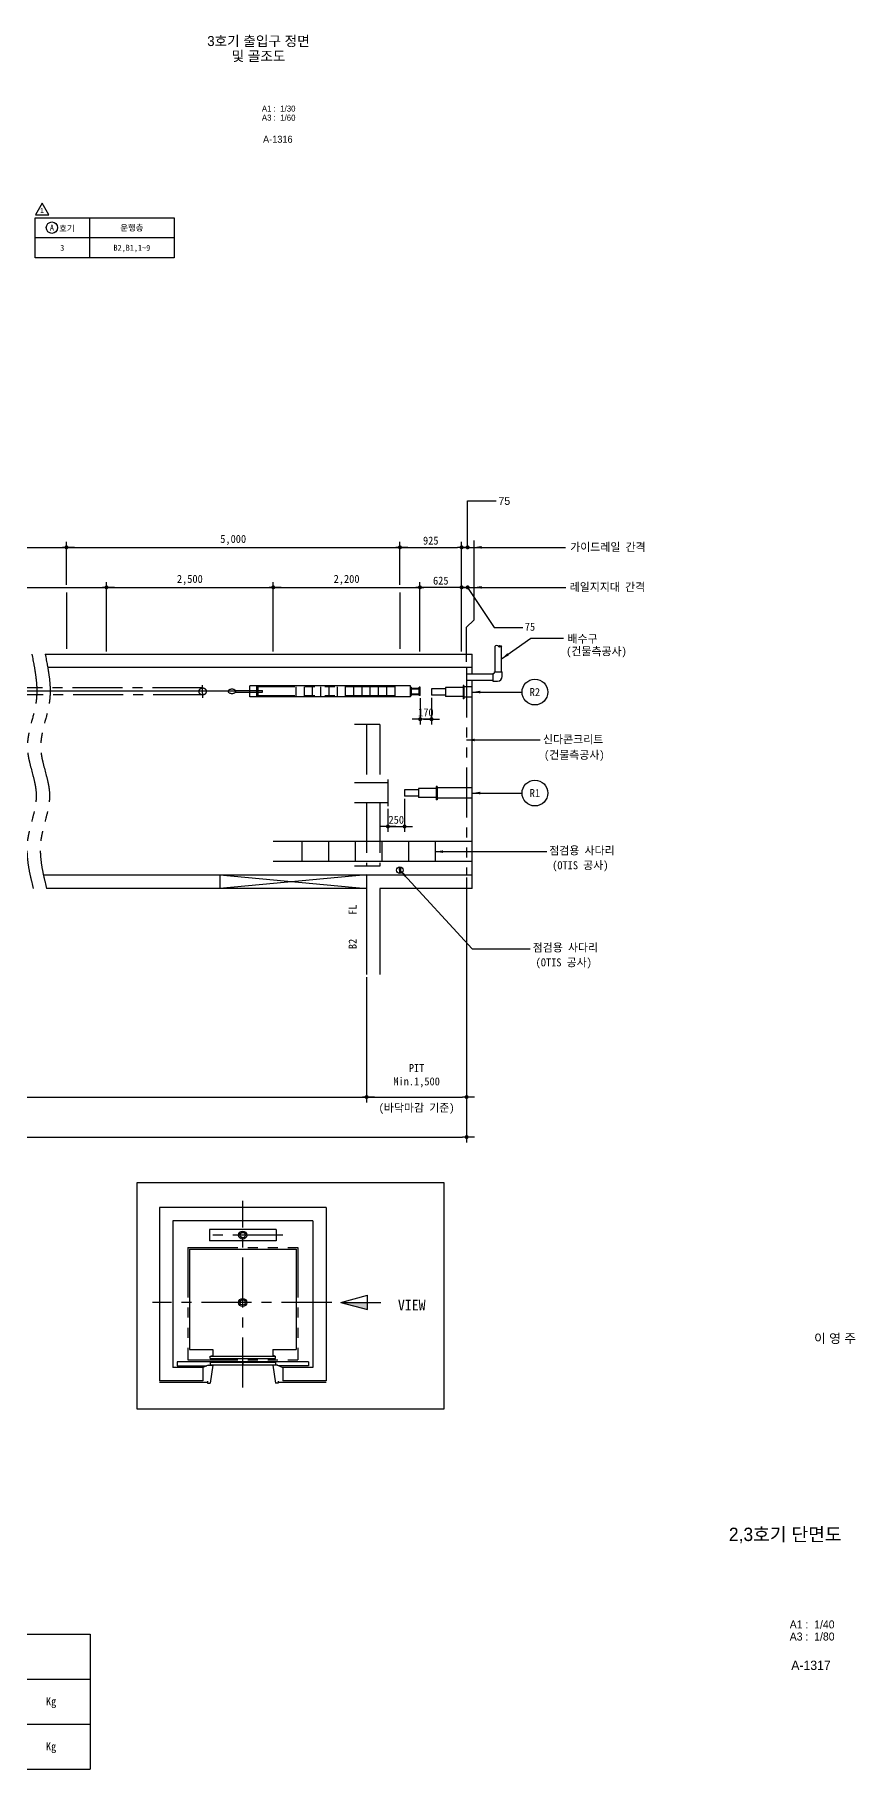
# Model space of a CAD drawing. Extents: x -9109 to 174251, y 57759 to 115528.
# Drawn here: x 119947 to 132251, y 58317 to 84323 of the extents above; entities that cross this region are included whole.
import ezdxf
from ezdxf.enums import TextEntityAlignment as Align

# ---------------------------------------------------------------- set-up
doc = ezdxf.new("R2010")
doc.units = 0
doc.header["$LTSCALE"] = 600
doc.header["$MEASUREMENT"] = 0
doc.linetypes.add('CENTER', pattern=[2, 1.25, -0.25, 0.25, -0.25])
doc.linetypes.add('PHANTOM', pattern=[2.5, 1.25, -0.25, 0.25, -0.25, 0.25, -0.25])
doc.layers.get('0').update_dxf_attribs({"linetype": 'CONTINUOUS'})
for name, color, linetype in [('1', 3, 'CONTINUOUS'), ('3', 1, 'CENTER'), ('4', 6, 'PHANTOM'), ('6', 2, 'CONTINUOUS'), ('A-BORD-TEXT', 3, 'CONTINUOUS'), ('A-DIMS', 7, 'CONTINUOUS'), ('TEXT', 2, 'CONTINUOUS')]:
    doc.layers.add(name, color=color, linetype=linetype)
for name, color, linetype, lineweight in [('A-MKXS-LEAD', 7, 'CONTINUOUS', 25), ('A-XXXX-SYMB', 7, 'CONTINUOUS', 25), ('A-XXXX-TABL', 7, 'CONTINUOUS', 25), ('A-XXXX-TXT1', 3, 'CONTINUOUS', 25), ('A-XXXX-TXT2', 3, 'CONTINUOUS', 25)]:
    doc.layers.add(name, color=color, linetype=linetype, lineweight=lineweight)
doc.styles.add('HY울릉도L', font='')
doc.styles.add('OTIS', font='')
doc.styles.add('굴림', font='')
doc.styles.add('돋움', font='')
doc.styles.add('돋움체', font='')
doc.styles.add('맑은고딕', font='')
doc.styles.get('HY울릉도L').set_extended_font_data('Dotum')
doc.styles.get('OTIS').set_extended_font_data('Dotum')
doc.styles.get('굴림').set_extended_font_data('Dotum')
doc.styles.get('돋움').set_extended_font_data('DotumChe')
doc.styles.get('돋움체').set_extended_font_data('DotumChe')
doc.styles.get('맑은고딕').set_extended_font_data('Dotum')
doc.dimstyles.new('CDIM', dxfattribs={"dimtxt": 3, "dimasz": 1.5, "dimexe": 2, "dimexo": 1, "dimgap": 1, "dimtad": 1, "dimdec": 0, "dimrnd": 0.5, "dimzin": 0, "dimdsep": 32, "dimlunit": 6, "dimtxsty": 'HY울릉도L', "dimblk1": '_CIDOT', "dimblk2": '_CIDOT', "dimsah": 1, "dimcen": 5.5, "dimclrd": 2, "dimclre": 2, "dimclrt": 7, "dimadec": 0, "dimazin": 0, "dimtfac": 1, "dimtdec": 0, "dimtix": 1, "dimtmove": 2, "dimatfit": 1, "dimldrblk": '_CIDOT', "dimfxl": 1, "dimtolj": 1, "dimtzin": 0, "dimlwd": -1, "dimarcsym": 0})
doc.dimstyles.new('OTIS', dxfattribs={"dimscale": 100, "dimtxt": 2.25, "dimasz": 2, "dimexe": 0.8, "dimexo": 0.8, "dimgap": 0.7, "dimtad": 1, "dimdsep": 46, "dimtxsty": '굴림', "dimblk": 'DOT', "dimcen": 0, "dimclrd": 3, "dimclre": 3, "dimclrt": 3, "dimadec": 0, "dimazin": 0, "dimtfac": 1, "dimtmove": 0, "dimatfit": 3, "dimfxl": 1, "dimtolj": 1, "dimarcsym": 0})

# ---------------------------------------------------------------- blocks, each defined once
blk = doc.blocks.new('_CIDOT')
at = {"color": 0, "linetype": 'ByBlock'}
blk.add_line((2, 0), (-1, 0), dxfattribs=at)
at = {"color": 0, "linetype": 'ByBlock', "const_width": 0.5}
blk.add_lwpolyline([(-0.25, 0, 1), (0.25, 0, 1)], format="xyb", close=True, dxfattribs=at)
blk = doc.blocks.new('*D49')
at = {"layer": 'A-DIMS', "lineweight": -2, "transparency": 16777216}
for p, q in [((109923, 70104), (109923, 68316)), ((124923, 70195), (124923, 68316))]:
    blk.add_line(p, q, dxfattribs=at)
at = {"layer": 'A-DIMS', "transparency": 16777216}
blk.add_line((109983, 68396), (124863, 68396), dxfattribs=at)
at = {"layer": 'A-DIMS', "transparency": 16777216, "xscale": 60, "yscale": 60, "zscale": 60, "rotation": 180}
blk.add_blockref('_CIDOT', (109923, 68396), dxfattribs=at)
at = {"layer": 'A-DIMS', "transparency": 16777216, "xscale": 60, "yscale": 60, "zscale": 60}
blk.add_blockref('_CIDOT', (124923, 68396), dxfattribs=at)
at = {"layer": 'A-DIMS', "color": 3, "transparency": 16777216, "insert": (117423, 68498), "char_height": 120, "attachment_point": 5, "style": '돋움체'}
blk.add_mtext('\\A1;{\\C7;TRAVEL HEIGHT 80000}', dxfattribs=at)
blk = doc.blocks.new('*D50')
at = {"layer": 'A-DIMS', "lineweight": -2, "transparency": 16777216}
for p, q in [((105323, 68408), (105323, 67716)), ((126423, 68357), (126423, 67716))]:
    blk.add_line(p, q, dxfattribs=at)
at = {"layer": 'A-DIMS', "transparency": 16777216}
blk.add_line((105383, 67796), (126363, 67796), dxfattribs=at)
at = {"layer": 'A-DIMS', "transparency": 16777216, "xscale": 60, "yscale": 60, "zscale": 60, "rotation": 180}
blk.add_blockref('_CIDOT', (105323, 67796), dxfattribs=at)
at = {"layer": 'A-DIMS', "transparency": 16777216, "xscale": 60, "yscale": 60, "zscale": 60}
blk.add_blockref('_CIDOT', (126423, 67796), dxfattribs=at)
at = {"layer": 'A-DIMS', "color": 3, "transparency": 16777216, "insert": (115873, 67898), "char_height": 120, "attachment_point": 5, "style": '돋움체'}
blk.add_mtext('\\A1;{\\C7;TOTAL HEIGHT 86100}', dxfattribs=at)
blk = doc.blocks.new('*D51')
at = {"layer": 'A-DIMS', "lineweight": -2, "transparency": 16777216}
for p, q in [((126423, 71685), (126423, 68316)), ((124923, 70195), (124923, 68316))]:
    blk.add_line(p, q, dxfattribs=at)
at = {"layer": 'A-DIMS', "transparency": 16777216}
blk.add_line((124983, 68396), (126363, 68396), dxfattribs=at)
at = {"layer": 'A-DIMS', "transparency": 16777216, "xscale": 60, "yscale": 60, "zscale": 60, "rotation": 180}
blk.add_blockref('_CIDOT', (124923, 68396), dxfattribs=at)
at = {"layer": 'A-DIMS', "transparency": 16777216, "xscale": 60, "yscale": 60, "zscale": 60}
blk.add_blockref('_CIDOT', (126423, 68396), dxfattribs=at)
at = {"layer": 'A-DIMS', "color": 3, "transparency": 16777216, "insert": (125673, 68715), "char_height": 120, "attachment_point": 5, "style": '돋움체'}
blk.add_mtext('\\A1;{\\C7;PIT\\PMin.1,500}', dxfattribs=at)
blk = doc.blocks.new('*D41')
at = {"layer": 'A-DIMS', "lineweight": -2, "transparency": 16777216}
for p, q in [((110423, 76077), (110423, 76717)), ((120423, 76077), (120423, 76717))]:
    blk.add_line(p, q, dxfattribs=at)
at = {"layer": 'A-DIMS', "transparency": 16777216}
blk.add_line((110483, 76637), (120363, 76637), dxfattribs=at)
at = {"layer": 'A-DIMS', "transparency": 16777216, "xscale": 60, "yscale": 60, "zscale": 60, "rotation": 180}
blk.add_blockref('_CIDOT', (110423, 76637), dxfattribs=at)
at = {"layer": 'A-DIMS', "transparency": 16777216, "xscale": 60, "yscale": 60, "zscale": 60}
blk.add_blockref('_CIDOT', (120423, 76637), dxfattribs=at)
at = {"layer": 'A-DIMS', "color": 3, "transparency": 16777216, "insert": (115423, 76737), "char_height": 120, "attachment_point": 5, "style": '돋움체'}
blk.add_mtext('\\A1;5000 * 15 EA = 75000', dxfattribs=at)
blk = doc.blocks.new('*D42')
at = {"layer": 'A-DIMS', "lineweight": -2, "transparency": 16777216}
for p, q in [((111023, 75077), (111023, 76117)), ((121023, 75077), (121023, 76117))]:
    blk.add_line(p, q, dxfattribs=at)
at = {"layer": 'A-DIMS', "transparency": 16777216}
blk.add_line((111083, 76037), (120963, 76037), dxfattribs=at)
at = {"layer": 'A-DIMS', "transparency": 16777216, "xscale": 60, "yscale": 60, "zscale": 60, "rotation": 180}
blk.add_blockref('_CIDOT', (111023, 76037), dxfattribs=at)
at = {"layer": 'A-DIMS', "transparency": 16777216, "xscale": 60, "yscale": 60, "zscale": 60}
blk.add_blockref('_CIDOT', (121023, 76037), dxfattribs=at)
at = {"layer": 'A-DIMS', "color": 3, "transparency": 16777216, "insert": (116023, 76137), "char_height": 120, "attachment_point": 5, "style": '돋움체'}
blk.add_mtext('\\A1;2500 * 30 EA = 75000', dxfattribs=at)
blk = doc.blocks.new('*D43')
at = {"layer": 'A-DIMS', "lineweight": -2, "transparency": 16777216}
for p, q in [((125493, 72865), (125493, 72372)), ((125243, 72715), (125243, 72372))]:
    blk.add_line(p, q, dxfattribs=at)
at = {"layer": 'A-DIMS', "transparency": 16777216}
for p, q in [((125183, 72452), (125123, 72452)), ((125243, 72452), (125493, 72452)), ((125553, 72452), (125613, 72452))]:
    blk.add_line(p, q, dxfattribs=at)
at = {"layer": 'A-DIMS', "transparency": 16777216, "xscale": 60, "yscale": 60, "zscale": 60}
blk.add_blockref('_CIDOT', (125243, 72452), dxfattribs=at)
at = {"layer": 'A-DIMS', "transparency": 16777216, "xscale": 60, "yscale": 60, "zscale": 60, "rotation": 180}
blk.add_blockref('_CIDOT', (125493, 72452), dxfattribs=at)
at = {"layer": 'A-DIMS', "color": 3, "transparency": 16777216, "insert": (125368, 72552), "char_height": 120, "attachment_point": 5, "style": '돋움체'}
blk.add_mtext('\\A1;250', dxfattribs=at)
blk = doc.blocks.new('*D44')
at = {"layer": 'A-DIMS', "lineweight": -2, "transparency": 16777216}
for p, q in [((125723, 75077), (125723, 76117)), ((126348, 75077), (126348, 76117))]:
    blk.add_line(p, q, dxfattribs=at)
at = {"layer": 'A-DIMS', "transparency": 16777216}
blk.add_line((126288, 76037), (125783, 76037), dxfattribs=at)
at = {"layer": 'A-DIMS', "transparency": 16777216, "xscale": 60, "yscale": 60, "zscale": 60, "rotation": 180}
blk.add_blockref('_CIDOT', (125723, 76037), dxfattribs=at)
at = {"layer": 'A-DIMS', "transparency": 16777216, "xscale": 60, "yscale": 60, "zscale": 60}
blk.add_blockref('_CIDOT', (126348, 76037), dxfattribs=at)
at = {"layer": 'A-DIMS', "color": 3, "transparency": 16777216, "insert": (126035, 76137), "char_height": 120, "attachment_point": 5, "style": '돋움체'}
blk.add_mtext('\\A1;{\\C256;625}', dxfattribs=at)
blk = doc.blocks.new('*D46')
at = {"layer": 'A-DIMS', "lineweight": -2, "transparency": 16777216}
for p, q in [((125727, 74376), (125727, 73981)), ((125897, 74379), (125897, 73981))]:
    blk.add_line(p, q, dxfattribs=at)
at = {"layer": 'A-DIMS', "transparency": 16777216}
for p, q in [((125667, 74061), (125607, 74061)), ((125897, 74061), (125727, 74061)), ((125957, 74061), (126017, 74061))]:
    blk.add_line(p, q, dxfattribs=at)
at = {"layer": 'A-DIMS', "transparency": 16777216, "xscale": 60, "yscale": 60, "zscale": 60}
blk.add_blockref('_CIDOT', (125727, 74061), dxfattribs=at)
at = {"layer": 'A-DIMS', "transparency": 16777216, "xscale": 60, "yscale": 60, "zscale": 60, "rotation": 180}
blk.add_blockref('_CIDOT', (125897, 74061), dxfattribs=at)
at = {"layer": 'A-DIMS', "color": 3, "transparency": 16777216, "insert": (125812, 74161), "char_height": 120, "attachment_point": 5, "style": '돋움체'}
blk.add_mtext('\\A1;170', dxfattribs=at)
blk = doc.blocks.new('*D35')
at = {"layer": 'A-DIMS', "lineweight": -2, "transparency": 16777216}
for p, q in [((121023, 75077), (121023, 76117)), ((123523, 75077), (123523, 76117))]:
    blk.add_line(p, q, dxfattribs=at)
at = {"layer": 'A-DIMS', "transparency": 16777216}
blk.add_line((121083, 76037), (123463, 76037), dxfattribs=at)
at = {"layer": 'A-DIMS', "transparency": 16777216, "xscale": 60, "yscale": 60, "zscale": 60, "rotation": 180}
blk.add_blockref('_CIDOT', (121023, 76037), dxfattribs=at)
at = {"layer": 'A-DIMS', "transparency": 16777216, "xscale": 60, "yscale": 60, "zscale": 60}
blk.add_blockref('_CIDOT', (123523, 76037), dxfattribs=at)
at = {"layer": 'A-DIMS', "color": 3, "transparency": 16777216, "insert": (122273, 76148), "char_height": 120, "attachment_point": 5, "style": '돋움체'}
blk.add_mtext('\\A1;2,500', dxfattribs=at)
blk = doc.blocks.new('*D36')
at = {"layer": 'A-DIMS', "lineweight": -2, "transparency": 16777216}
for p, q in [((120423, 76077), (120423, 76717)), ((125423, 76077), (125423, 76717))]:
    blk.add_line(p, q, dxfattribs=at)
at = {"layer": 'A-DIMS', "transparency": 16777216}
blk.add_line((120483, 76637), (125363, 76637), dxfattribs=at)
at = {"layer": 'A-DIMS', "transparency": 16777216, "xscale": 60, "yscale": 60, "zscale": 60, "rotation": 180}
blk.add_blockref('_CIDOT', (120423, 76637), dxfattribs=at)
at = {"layer": 'A-DIMS', "transparency": 16777216, "xscale": 60, "yscale": 60, "zscale": 60}
blk.add_blockref('_CIDOT', (125423, 76637), dxfattribs=at)
at = {"layer": 'A-DIMS', "color": 3, "transparency": 16777216, "insert": (122923, 76748), "char_height": 120, "attachment_point": 5, "style": '돋움체'}
blk.add_mtext('\\A1;5,000', dxfattribs=at)
blk = doc.blocks.new('*D38')
at = {"layer": 'A-DIMS', "lineweight": -2, "transparency": 16777216}
for p, q in [((125423, 76077), (125423, 76717)), ((126348, 75077), (126348, 76717))]:
    blk.add_line(p, q, dxfattribs=at)
at = {"layer": 'A-DIMS', "transparency": 16777216}
blk.add_line((125483, 76637), (126288, 76637), dxfattribs=at)
at = {"layer": 'A-DIMS', "transparency": 16777216, "xscale": 60, "yscale": 60, "zscale": 60, "rotation": 180}
blk.add_blockref('_CIDOT', (125423, 76637), dxfattribs=at)
at = {"layer": 'A-DIMS', "transparency": 16777216, "xscale": 60, "yscale": 60, "zscale": 60}
blk.add_blockref('_CIDOT', (126348, 76637), dxfattribs=at)
at = {"layer": 'A-DIMS', "color": 3, "transparency": 16777216, "insert": (125885, 76737), "char_height": 120, "attachment_point": 5, "style": '돋움체'}
blk.add_mtext('\\A1;{\\C256;925}', dxfattribs=at)
blk = doc.blocks.new('*D39')
at = {"layer": 'A-DIMS', "lineweight": -2, "transparency": 16777216}
for p, q in [((123523, 75077), (123523, 76117)), ((125723, 75077), (125723, 76117))]:
    blk.add_line(p, q, dxfattribs=at)
at = {"layer": 'A-DIMS', "transparency": 16777216}
blk.add_line((123583, 76037), (125663, 76037), dxfattribs=at)
at = {"layer": 'A-DIMS', "transparency": 16777216, "xscale": 60, "yscale": 60, "zscale": 60, "rotation": 180}
blk.add_blockref('_CIDOT', (123523, 76037), dxfattribs=at)
at = {"layer": 'A-DIMS', "transparency": 16777216, "xscale": 60, "yscale": 60, "zscale": 60}
blk.add_blockref('_CIDOT', (125723, 76037), dxfattribs=at)
at = {"layer": 'A-DIMS', "color": 3, "transparency": 16777216, "insert": (124623, 76148), "char_height": 120, "attachment_point": 5, "style": '돋움체'}
blk.add_mtext('\\A1;2,200', dxfattribs=at)

msp = doc.modelspace()

# ---------------------------------------------------------------- hatches: boundary and pattern name
at = {"layer": 'A-MKXS-LEAD'}
h = msp.add_hatch(color=256, dxfattribs=at)
h.dxf.hatch_style = 1
h.paths.add_polyline_path([(124936.2, 65316.1), (124536.2, 65316.1), (124936.2, 65208.9)])

# ---------------------------------------------------------------- linework, layer by layer
at = {"color": 3}
msp.add_line((126348, 75116.9), (126348, 76716.9), dxfattribs=at)
for p, q in [((120103, 75036.9), (126508.3, 75036.9)), ((126508.3, 74737.5), (126508.3, 75036.9)), ((126850.7, 74772.5), (126850.7, 75153.8)), ((126947.4, 74772.5), (126947.4, 75153.8)), ((126508.3, 74836.9), (120141.9, 74836.9)), ((126815.6, 74737.5), (126423, 74737.5)), ((126815.6, 74640.8), (126423, 74640.8)), ((126508.3, 71524.6), (126508.3, 74640.8)), ((126103.7, 74515.9), (125896.7, 74515.9)), ((126103.7, 74515.9), (125896.7, 74515.9)), ((125896.7, 74515.9), (125896.7, 74419.2)), ((126103.7, 74419.2), (125896.7, 74419.2)), ((126103.7, 74419.2), (125896.7, 74419.2)), ((126371.9, 74534.7), (126103.7, 74534.7)), ((126103.7, 74534.7), (126103.7, 74400.4)), ((126371.9, 74400.4), (126103.7, 74400.4)), ((126371.9, 74534.7), (126225.7, 74534.7)), ((126371.9, 74534.7), (126225.7, 74534.7)), ((126371.9, 74400.4), (126225.7, 74400.4)), ((126383.2, 74567.5), (126371.9, 74567.5)), ((126371.9, 74567.5), (126371.9, 74367.5)), ((126371.9, 74567.5), (126371.9, 74367.5)), ((126383.2, 74567.5), (126383.2, 74367.5)), ((126383.2, 74567.5), (126383.2, 74367.5)), ((126508.3, 74546.4), (126383.2, 74546.4)), ((126508.3, 74388.6), (126383.2, 74388.6)), ((126383.2, 74367.5), (126371.9, 74367.5)), ((125699.9, 73001.5), (125493, 73001.5)), ((125699.9, 73001.5), (125493, 73001.5)), ((125493, 73001.5), (125493, 72904.8)), ((125699.9, 72904.8), (125493, 72904.8)), ((125699.9, 72904.8), (125493, 72904.8)), ((125968.2, 73020.4), (125699.9, 73020.4)), ((125699.9, 73020.4), (125699.9, 72886)), ((125968.2, 72886), (125699.9, 72886)), ((125968.2, 73020.4), (125822, 73020.4)), ((125968.2, 73020.4), (125822, 73020.4)), ((125968.2, 72886), (125822, 72886)), ((125979.5, 73053.2), (125968.2, 73053.2)), ((125968.2, 73053.2), (125968.2, 72853.2)), ((125968.2, 73053.2), (125968.2, 72853.2)), ((125979.5, 72853.2), (125968.2, 72853.2)), ((125979.5, 73053.2), (125979.5, 72853.2)), ((125979.5, 73053.2), (125979.5, 72853.2)), ((126508.3, 73032.1), (125979.5, 73032.1)), ((126508.3, 72874.3), (125979.5, 72874.3)), ((126508.3, 72224.6), (123523, 72224.6)), ((123949.7, 72224.6), (123949.7, 71924.6)), ((124349.7, 72224.6), (124349.7, 71924.6)), ((124749.7, 72224.6), (124749.7, 71924.6)), ((125149.7, 72224.6), (125149.7, 71924.6)), ((125549.7, 72224.6), (125549.7, 71924.6)), ((125949.7, 72224.6), (125949.7, 71924.6)), ((126508.3, 71924.6), (123523, 71924.6)), ((120077, 71724.6), (126508.3, 71724.6)), ((124923, 71524.6), (120123, 71524.6)), ((122723, 71724.6), (122723, 71524.6)), ((124923, 71724.6), (124923, 70234.5)), ((126508.3, 71524.6), (125123, 71524.6)), ((125123, 71524.6), (125123, 70234.5)), ((124315.7, 66741.1), (121815.7, 66741.1)), ((121815.7, 66741.1), (121815.7, 64141.1)), ((124315.7, 66741.1), (124315.7, 64141.1)), ((124115.7, 66541.1), (122015.7, 66541.1)), ((122015.7, 66541.1), (122015.7, 64341.1)), ((124115.7, 66541.1), (124115.7, 64341.1)), ((122265.7, 66113.1), (123865.7, 66113.1)), ((122265.7, 66113.1), (122265.7, 64613.1)), ((123865.7, 66113.1), (123865.7, 64613.1)), ((122265.7, 64613.1), (122615.7, 64613.1)), ((122575.7, 64510.1), (123555.7, 64510.1)), ((122575.7, 64478.1), (122575.7, 64510.1)), ((122590.7, 64516.1), (122615.7, 64516.1)), ((122615.7, 64613.1), (122615.7, 64516.1)), ((123515.7, 64613.1), (123515.7, 64516.1)), ((123515.7, 64613.1), (123865.7, 64613.1)), ((123540.7, 64516.1), (123515.7, 64516.1)), ((123555.7, 64478.1), (123555.7, 64510.1)), ((122465.7, 64341.1), (122015.7, 64341.1)), ((124050.7, 64426.1), (122080.7, 64426.1)), ((122080.7, 64426.1), (122080.7, 64366.1)), ((122545.7, 64374.1), (122465.7, 64341.1)), ((122465.7, 64341.1), (122465.7, 64141.1)), ((122545.7, 64374.1), (122545.7, 64364.1)), ((122615.7, 64374.1), (122575.7, 64106.1)), ((123515.7, 64374.1), (123555.7, 64106.1)), ((123585.7, 64374.1), (123665.7, 64341.1)), ((123585.7, 64374.1), (123585.7, 64364.1)), ((123665.7, 64341.1), (123665.7, 64141.1)), ((124115.7, 64341.1), (123665.7, 64341.1)), ((124050.7, 64426.1), (124050.7, 64366.1)), ((122465.7, 64141.1), (121815.7, 64141.1)), ((122535.7, 64136.1), (122535.7, 64106.1)), ((122535.7, 64106.1), (122575.7, 64106.1)), ((123595.7, 64106.1), (123555.7, 64106.1)), ((123595.7, 64136.1), (123595.7, 64106.1)), ((124315.7, 64141.1), (123665.7, 64141.1))]:
    msp.add_line(p, q)
at = {"color": 7}
for p, q in [((123065.7, 64478.1), (123065.7, 64510.1)), ((122080.7, 64366.1), (122526.3, 64366.1)), ((122545.7, 64374.1), (122615.7, 64374.1)), ((122575.7, 64478.1), (123555.7, 64478.1)), ((122575.7, 64419.1), (123555.7, 64419.1)), ((122575.7, 64419.1), (122575.7, 64379.1)), ((122575.7, 64379.1), (123555.7, 64379.1)), ((123065.7, 64419.1), (123065.7, 64379.1)), ((123585.7, 64374.1), (123515.7, 64374.1)), ((123555.7, 64419.1), (123555.7, 64379.1)), ((124050.7, 64366.1), (123605.1, 64366.1))]:
    msp.add_line(p, q, dxfattribs=at)
at = {"color": 4, "linetype": 'Continuous'}
msp.add_lwpolyline([(119956.4, 81623.2), (120156.4, 81623.2), (120056.4, 81798.2), (119956.4, 81623.2)], dxfattribs=at)
at = {"layer": '1', "color": 3}
for p, q in [((126528.8, 76741), (126528.8, 75545)), ((126347.3, 76636.9), (126528.1, 76636.9)), ((126348, 76036.9), (126528.8, 76036.9)), ((126423, 74919.1), (126423, 75439.1))]:
    msp.add_line(p, q, dxfattribs=at)
at = {"layer": '1'}
for p, q in [((126423, 75439.1), (126528.8, 75545)), ((122960.7, 74478.2), (105045.7, 74478.2)), ((122955.8, 74490.4), (123364.8, 74490.4)), ((122955.8, 74466), (123364.8, 74466)), ((125580.6, 74558.9), (123170.5, 74558.9)), ((123170.5, 74397.4), (123170.5, 74558.9)), ((125580.6, 74397.4), (123170.5, 74397.4)), ((123278.6, 74545.6), (123297.9, 74545.6)), ((123278.6, 74411.1), (123297.9, 74411.1)), ((123297.9, 74411.1), (123297.9, 74545.6)), ((123364.8, 74466.2), (123364.8, 74490.6)), ((125580.6, 74397.4), (125580.6, 74558.9)), ((125580.6, 74539.9), (125597.6, 74539.9)), ((125580.6, 74416.4), (125597.6, 74416.4)), ((125597.6, 74416.4), (125597.6, 74539.9)), ((125597.6, 74431.9), (125597.6, 74524.5)), ((125597.6, 74524.5), (125709.7, 74524.5)), ((125597.6, 74515.2), (125709.7, 74515.2)), ((125597.6, 74441.1), (125709.7, 74441.1)), ((125597.6, 74431.9), (125709.7, 74431.9)), ((125709.7, 74416.4), (125709.7, 74539.9)), ((125726.7, 74539.9), (125709.7, 74539.9)), ((125726.7, 74416.4), (125709.7, 74416.4)), ((125726.7, 74416.4), (125726.7, 74539.9)), ((125414.1, 71843.7), (125414.1, 71753.9)), ((125414.1, 71798.4), (125414.1, 71843.7)), ((125430, 71843.7), (125430, 71753.9)), ((125430, 71798.4), (125430, 71843.7)), ((124923, 71724.6), (122723, 71524.6)), ((122723, 71724.6), (124923, 71524.6)), ((123565.7, 66411.1), (122565.7, 66411.1)), ((122565.7, 66411.1), (122565.7, 66241.1)), ((123565.7, 66411.1), (123565.7, 66241.1)), ((123565.7, 66241.1), (122565.7, 66241.1))]:
    msp.add_line(p, q, dxfattribs=at)
msp.add_lwpolyline([(122846.4, 74478.2, 0.1656682), (122850, 74467.6, 0.1056424), (122863.1, 74456.5, 0.0686254), (122880.5, 74450, 0.0548068), (122903.5, 74447.5, 0.0548068), (122926.6, 74450, 0.0686254), (122943.9, 74456.5, 0.1056424), (122957.1, 74467.6, 0.1656682), (122960.7, 74478.2, 0.1656682), (122957.1, 74488.7, 0.1056424), (122943.9, 74499.9, 0.0686254), (122926.6, 74506.3, 0.0548068), (122903.5, 74508.9, 0.0548068), (122880.5, 74506.3, 0.0686254), (122863.1, 74499.9, 0.1056424), (122850, 74488.7, 0.1656682)], format="xyb", close=True, dxfattribs=at)
for centre, radius in [((120205, 81429.6), 85.1), ((125423, 71798.4), 49.1), ((123065.7, 66326.1), 61), ((123065.7, 66326.1), 40), ((123065.7, 65316.1), 61), ((123065.7, 65316.1), 40)]:
    msp.add_circle(centre, radius, dxfattribs=at)
msp.add_ellipse((126874.8, 75153.8), major_axis=(-24.2, 0), ratio=0.4662031, start_param=3.1415927, end_param=6.2831853, dxfattribs=at)
msp.add_ellipse((126923.2, 75153.8), major_axis=(-24.2, 0), ratio=0.4662031, dxfattribs=at)
at = {"layer": '3'}
for p, q in [((122473.3, 74423.7), (104291.5, 74425.4)), ((122464.8, 74530.4), (104644.9, 74532)), ((122464.8, 74452.2), (122464.8, 74568.9)), ((122464.8, 74452.2), (122464.8, 74383.1)), ((123065.7, 64041.1), (123065.7, 66841.1)), ((123665.7, 66326.1), (122465.7, 66326.1)), ((124399.5, 65316.1), (121713.8, 65316.1))]:
    msp.add_line(p, q, dxfattribs=at)
at = {"layer": '4'}
for p, q in [((126423, 74836.9), (126423, 71724.6)), ((123278.6, 74397.4), (123278.6, 74558.9)), ((125349.1, 74545.4), (123278.6, 74545.4)), ((125349.1, 74411.3), (123278.6, 74411.3)), ((123867.2, 74411.3), (123867.2, 74545.4)), ((123990.7, 74411.3), (123990.7, 74545.4)), ((124114.2, 74411.3), (124114.2, 74545.4)), ((124237.7, 74411.3), (124237.7, 74545.4)), ((124361.2, 74411.3), (124361.2, 74545.4)), ((124484.7, 74411.3), (124484.7, 74545.4)), ((124608.2, 74411.3), (124608.2, 74545.4)), ((124731.6, 74411.3), (124731.6, 74545.4)), ((124855.1, 74411.3), (124855.1, 74545.4)), ((124978.6, 74411.3), (124978.6, 74545.4)), ((125102.1, 74411.3), (125102.1, 74545.4)), ((125225.6, 74411.3), (125225.6, 74545.4)), ((125349.1, 74397.4), (125349.1, 74558.9)), ((125123, 73979.6), (124743, 73979.6)), ((124923, 73979.6), (124923, 73104.6)), ((125123, 73979.6), (125123, 73104.6)), ((125243, 73104.6), (124743, 73104.6)), ((125243, 73154.6), (125243, 72754.6)), ((125243, 72804.6), (124743, 72804.6)), ((124923, 72804.6), (124923, 71854.6)), ((125123, 72804.6), (125123, 71854.6)), ((125123, 71854.6), (124743, 71854.6)), ((122240.7, 66138.1), (122240.7, 64456.1)), ((122240.7, 66138.1), (123890.7, 66138.1)), ((123890.7, 66138.1), (123890.7, 64456.1)), ((122240.7, 64456.1), (123890.7, 64456.1)), ((122536.2, 64116.1), (121815.7, 64116.1)), ((124315.7, 64116.1), (123595.7, 64116.1))]:
    msp.add_line(p, q, dxfattribs=at)
for points in [[(119903, 75036.9), (119903, 75036.9), (119903, 75036.9), (119903, 75036.9), (119950.7, 74801.8), (120046.7, 74328.8), (119722.3, 73632.6), (120084.9, 72928.7), (119754, 72231.2), (119866.8, 71759.4), (119923, 71524.6)], [(120103, 75036.9), (120103, 75036.9), (120103, 75036.9), (120103, 75036.9), (120150.7, 74801.8), (120246.7, 74328.8), (119922.3, 73632.6), (120284.9, 72928.7), (119954, 72231.2), (120066.8, 71759.4), (120123, 71524.6)]]:
    msp.add_open_spline(points, degree=3, knots=[-0.000144, -0.000144, -0.000144, -0.000144, 0, 0, 0, 705.8057787, 1420.5241736, 2135.2425685, 2849.9609634, 3557.5981885, 3557.5981885, 3557.5981885, 3557.5981885], dxfattribs=at)
at = {"layer": '6'}
for p, q in [((126815.6, 74747.5), (126815.6, 74630.8)), ((126815.6, 74747.5), (126830.7, 74747.5)), ((126840.7, 74772.5), (126957.4, 74772.5)), ((126840.7, 74757.5), (126840.7, 74772.5)), ((126957.4, 74700.8), (126957.4, 74772.5)), ((126815.6, 74630.8), (126887.4, 74630.8))]:
    msp.add_line(p, q, dxfattribs=at)
for centre, radius in [((126830.7, 74757.5), 10), ((126887.4, 74700.8), 70)]:
    msp.add_arc(centre, radius, 270, 0, dxfattribs=at)
at = {"layer": 'A-DIMS'}
for p, q in [((120423, 75961.3), (120423, 75116.9)), ((125423, 75961.3), (125423, 75116.9))]:
    msp.add_line(p, q, dxfattribs=at)
at = {"layer": 'A-MKXS-LEAD'}
for p, q in [((126437.7, 76636.9), (126437.7, 77334.6)), ((126437.7, 77334.6), (126868.3, 77334.6)), ((126548, 76636.9), (126748, 76636.9)), ((126438.4, 76036.9), (126837.4, 75436.9)), ((126837.4, 75436.9), (127267.9, 75436.9)), ((127385.1, 75273.2), (127873.6, 75273.2)), ((126508.1, 70618.8), (127374.8, 70618.8)), ((124536.2, 65316.1), (124936.2, 65423.2)), ((124536.2, 65316.1), (125136.2, 65316.1)), ((124536.2, 65316.1), (124936.2, 65208.9)), ((124936.2, 65208.9), (124936.2, 65423.2))]:
    msp.add_line(p, q, dxfattribs=at)
for centre in [(127446.9, 74467.5), (127446.9, 72953.2)]:
    msp.add_circle(centre, 193.4, dxfattribs=at)
at = {"layer": 'A-XXXX-SYMB', "const_width": 30}
for points in [[(126422.7, 76636.9, -1), (126452.7, 76636.9, -1)], [(126423.4, 76036.9, -1), (126453.4, 76036.9, -1)]]:
    msp.add_lwpolyline(points, format="xyb", close=True, dxfattribs=at)
at = {"layer": 'A-XXXX-TABL'}
for p, q in [((120768.1, 81577.6), (120768.1, 80977.6)), ((122038.9, 81277.6), (119951.4, 81277.6)), ((116913.4, 60342), (120780, 60342)), ((120780, 60342), (120780, 58317)), ((116913.4, 59667), (120780, 59667)), ((116913.4, 58992), (120780, 58992)), ((116913.4, 58317), (120780, 58317))]:
    msp.add_line(p, q, dxfattribs=at)
for points in [[(119951.4, 81577.6), (122038.9, 81577.6), (122038.9, 80977.6), (119951.4, 80977.6)], [(121483.2, 67116.1), (126083.2, 67116.1), (126083.2, 63716.1), (121483.2, 63716.1)]]:
    msp.add_lwpolyline(points, close=True, dxfattribs=at)
at = {"layer": 'TEXT', "color": 1, "linetype": 'CENTER'}
msp.add_circle((122464.8, 74476.6), 53.5, dxfattribs=at)

# ---------------------------------------------------------------- texts
at = {"color": 4, "linetype": 'Continuous', "style": 'OTIS'}
msp.add_text('1', height=75, dxfattribs=at).set_placement((120056.4, 81687.5), align=Align.MIDDLE_CENTER)
at = {"layer": '1', "color": 3, "style": 'OTIS'}
msp.add_text('75', height=120, dxfattribs=at).set_placement((126901.1, 77272.8))
at = {"layer": 'A-BORD-TEXT', "style": '맑은고딕'}
msp.add_text('이 영 주', height=140, dxfattribs=at).set_placement((132260.8, 64707.5), align=Align.RIGHT)
at = {"layer": 'A-XXXX-TXT1', "style": '맑은고딕'}
for s, height, p in [('3호기 출입구 정면', 150, (123302.6, 84227.3)), ('및 골조도', 150, (123302.6, 84002.3)), ('2,3호기 단면도', 200, (131200.4, 61839.6))]:
    msp.add_text(s, height=height, dxfattribs=at).set_placement(p, align=Align.MIDDLE_CENTER)
for s, height, p in [('A1 :  1/30', 90, (123857.1, 83169.7)), ('A3 :  1/60', 90, (123857.1, 83033.6)), ('A-1316', 105, (123813.3, 82702.5)), ('A1 :  1/40', 120, (131939.6, 60429.3)), ('A3 :  1/80', 120, (131939.6, 60247.9)), ('A-1317', 140, (131881.3, 59806.5))]:
    msp.add_text(s, height=height, dxfattribs=at).set_placement(p, align=Align.RIGHT)
at = {"layer": 'A-XXXX-TXT2'}
for s, height, style, p in [('A', 90, '돋움', (120205, 81429.6)), ('운행층', 90, '돋움', (121403.5, 81427.6)), ('3', 90, '돋움', (120359.8, 81127.6)), ('B2,B1,1~9', 90, '돋움', (121403.5, 81127.6)), ('R2', 120, '돋움체', (127446.9, 74467.5)), ('R1', 120, '돋움체', (127446.9, 72953.2))]:
    msp.add_text(s, height=height, dxfattribs=dict(at, style=style)).set_placement(p, align=Align.MIDDLE_CENTER)
for s, height, style, p in [('호기', 90, '돋움', (120313.8, 81372.7)), ('가이드레일 간격', 120, '돋움체', (127975.6, 76580.9)), ('레일지지대 간격', 120, '돋움체', (127968.6, 75982.1)), ('75', 120, '돋움체', (127295, 75386.5)), ('배수구', 120, '돋움체', (127936.2, 75206)), ('(건물측공사)', 120, '돋움체', (127916.2, 75018.2)), ('신다콘크리트', 120, '돋움체', (127567.7, 73698.2)), ('(건물측공사)', 120, '돋움체', (127583.4, 73464.6)), ('점검용 사다리', 120, '돋움체', (127661.9, 72032.6)), ('점검용 사다리', 120, '돋움체', (127413.4, 70576.8)), ('Kg', 120, '돋움체', (120114.7, 59275)), ('Kg', 120, '돋움체', (120114.7, 58600))]:
    msp.add_text(s, height=height, dxfattribs=dict(at, style=style)).set_placement(p)
for s, height, style, p in [('(OTIS 공사)', 120, '돋움체', (128127.9, 71810.3)), ('(OTIS 공사)', 120, '돋움체', (127879.3, 70354.5)), ('(바닥마감 기준)', 120, '돋움체', (125673, 68174.9)), ('VIEW', 160, '돋움', (125599.8, 65195.9))]:
    msp.add_text(s, height=height, dxfattribs=dict(at, style=style)).set_placement(p, align=Align.CENTER)
at = {"layer": 'A-XXXX-TXT2', "style": '돋움체'}
for s, p in [('FL', (124773.5, 71127.7)), ('B2', (124773.5, 70613))]:
    msp.add_text(s, height=120, rotation=90, dxfattribs=at).set_placement(p)

# ---------------------------------------------------------------- dimensions: what is measured, and where the dimension line sits
at = {"layer": 'A-DIMS'}
for base, p1, p2, text, picture, middle in [((120423, 76636.9), (110423, 76036.9), (120423, 76036.9), '5000 * 15 EA = 75000', '*D41', (115423, 76737)), ((121023, 76036.9), (111023, 75036.9), (121023, 75036.9), '2500 * 30 EA = 75000', '*D42', (116023, 76137)), ((126348, 76636.9), (125423, 76036.9), (126348, 75036.9), '{\\C256;<>}', '*D38', (125885.5, 76737)), ((125723, 76036.9), (126348, 75036.9), (125723, 75036.9), '{\\C256;<>}', '*D44', (126035.5, 76137)), ((124923, 68396.1), (109923, 70144), (124923, 70234.5), '{\\C7;TRAVEL HEIGHT 80000}', '*D49', (117423, 68498.1)), ((126423, 67796.1), (105323, 68447.6), (126423, 68396.6), '{\\C7;TOTAL HEIGHT 86100}', '*D50', (115873, 67898.1))]:
    dim = msp.add_linear_dim(base=base, p1=p1, p2=p2, text=text, dimstyle='CDIM', override={"dimscale": 40, "dimtxsty": '돋움체', "dimclrd": 256, "dimclre": 256, "dimclrt": 3}, dxfattribs=at)
    dim.commit()
    dim.dimension.update_dxf_attribs({"geometry": picture, "text_midpoint": middle})
for base, p1, p2, picture, middle in [((125423, 76636.9), (120423, 76036.9), (125423, 76036.9), '*D36', (122923, 76748.3)), ((123523, 76036.9), (121023, 75036.9), (123523, 75036.9), '*D35', (122273, 76148.3)), ((125723, 76036.9), (123523, 75036.9), (125723, 75036.9), '*D39', (124623, 76148.3)), ((125726.7, 74061.2), (125896.7, 74419.2), (125726.7, 74416.4), '*D46', (125811.7, 74161.3)), ((125493, 72452.3), (125243, 72754.6), (125493, 72904.8), '*D43', (125368, 72552.4))]:
    dim = msp.add_linear_dim(base=base, p1=p1, p2=p2, dimstyle='CDIM', override={"dimscale": 40, "dimtxsty": '돋움체', "dimclrd": 256, "dimclre": 256, "dimclrt": 3}, dxfattribs=at)
    dim.commit()
    dim.dimension.update_dxf_attribs({"geometry": picture, "text_midpoint": middle})
dim = msp.add_linear_dim(base=(126423, 68396.1), p1=(124923, 70234.5), p2=(126423, 71724.6), text='{\\C7;PIT\\PMin.<>}', dimstyle='CDIM', override={"dimscale": 40, "dimtxsty": '돋움체', "dimclrd": 256, "dimclre": 256, "dimclrt": 3}, dxfattribs=at)
dim.commit()
dim.dimension.update_dxf_attribs({"geometry": '*D51', "text_midpoint": (125673, 68715.4), "dimtype": 160})

# ---------------------------------------------------------------- leaders
at = {"layer": 'A-MKXS-LEAD'}
for points in [[(126528.1, 76636.9), (127905.5, 76636.9)], [(126528.8, 76036.9), (127910, 76036.9)], [(126947.4, 74963.1), (127385.1, 75273.2)], [(126508.3, 74467.5), (127253.5, 74467.5)], [(126423, 73748.8), (127527.7, 73748.8)], [(126508.3, 72953.2), (127253.5, 72953.2)], [(125949.7, 72074.6), (127623.4, 72074.6)], [(125423, 71798.4), (126508.1, 70618.8)]]:
    msp.add_leader(points, dimstyle='OTIS', override={"dimscale": 40, "dimasz": 3, "dimtad": 0, "dimtxsty": 'OTIS', "dimclrd": 256, "dimatfit": 0}, dxfattribs=at)

doc.saveas('drawing.dxf')
